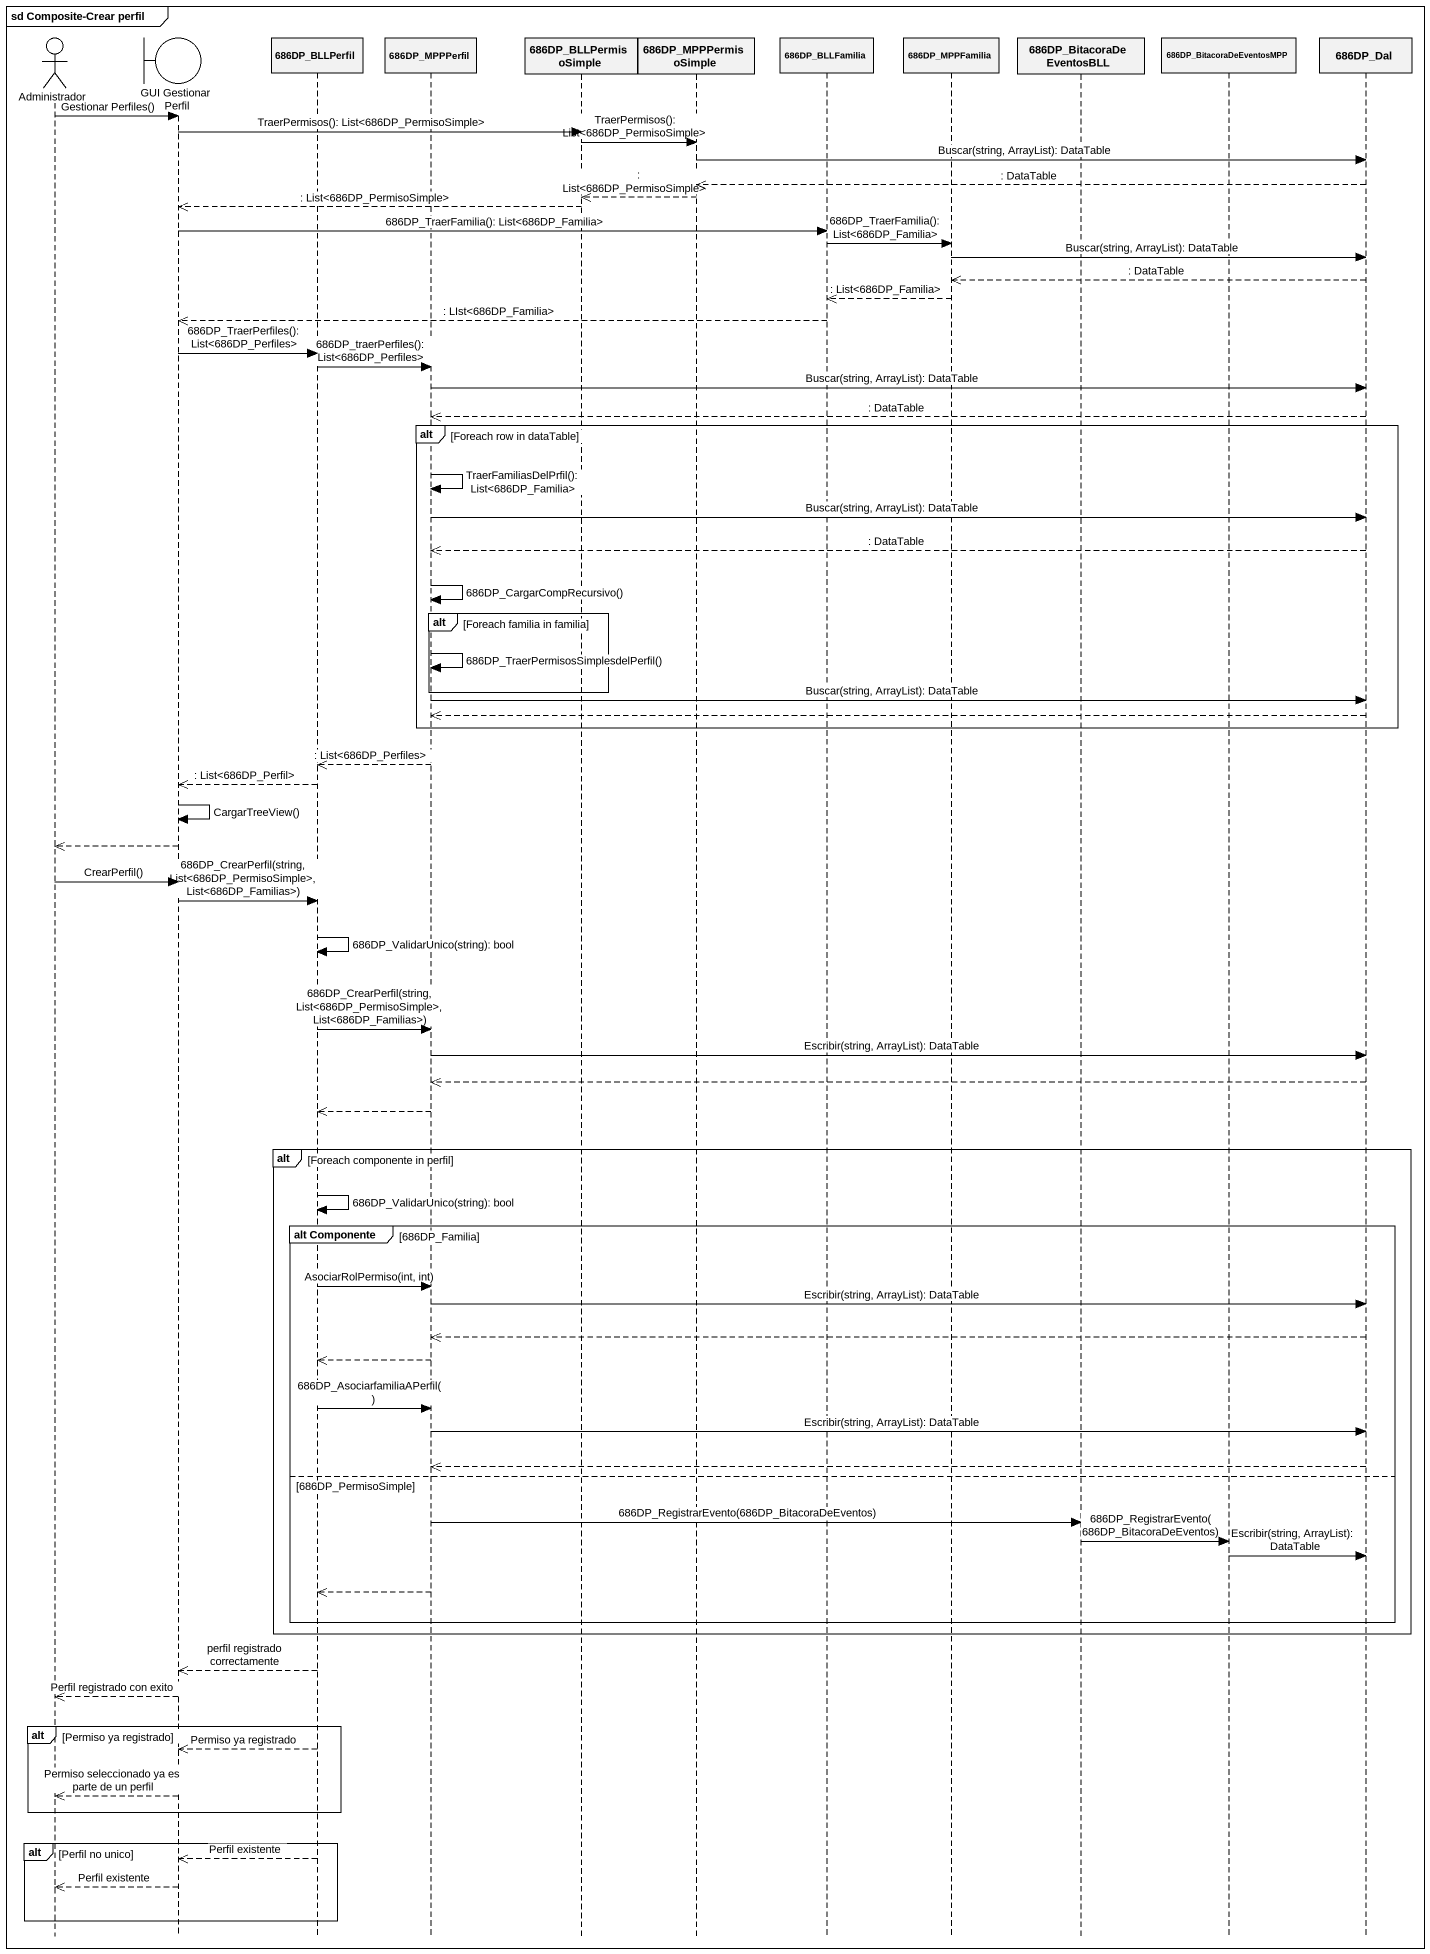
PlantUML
@startuml
mainframe sd Composite-Crear perfil
hide footbox
actor Administrador
boundary "GUI Gestionar Perfil" as GUI_Gestionar_Perfil
participant "686DP_BLLPerfil" as c686DP_BLLPerfil
participant "686DP_MPPPerfil" as c686DP_MPPPerfil
participant "686DP_BLLPermisoSimple" as c686DP_BLLPermisoSimple
participant "686DP_MPPPermisoSimple" as c686DP_MPPPermisoSimple
participant "686DP_BLLFamilia" as c686DP_BLLFamilia
participant "686DP_MPPFamilia" as c686DP_MPPFamilia
participant "686DP_BitacoraDeEventosBLL" as c686DP_BitacoraDeEventosBLL
participant "686DP_BitacoraDeEventosMPP" as c686DP_BitacoraDeEventosMPP
participant "686DP_Dal" as c686DP_Dal

Administrador -> GUI_Gestionar_Perfil : Gestionar Perfiles()
GUI_Gestionar_Perfil -> c686DP_BLLPermisoSimple : TraerPermisos(): List<686DP_PermisoSimple>
c686DP_BLLPermisoSimple -> c686DP_MPPPermisoSimple : TraerPermisos(): List<686DP_PermisoSimple>
c686DP_MPPPermisoSimple -> c686DP_Dal : Buscar(string, ArrayList): DataTable
c686DP_Dal -->> c686DP_MPPPermisoSimple : : DataTable
c686DP_MPPPermisoSimple -->> c686DP_BLLPermisoSimple : : List<686DP_PermisoSimple>
c686DP_BLLPermisoSimple -->> GUI_Gestionar_Perfil : : List<686DP_PermisoSimple>
GUI_Gestionar_Perfil -> c686DP_BLLFamilia : 686DP_TraerFamilia(): List<686DP_Familia>
c686DP_BLLFamilia -> c686DP_MPPFamilia : 686DP_TraerFamilia(): List<686DP_Familia>
c686DP_MPPFamilia -> c686DP_Dal : Buscar(string, ArrayList): DataTable
c686DP_Dal -->> c686DP_MPPFamilia : : DataTable
c686DP_MPPFamilia -->> c686DP_BLLFamilia : : List<686DP_Familia>
c686DP_BLLFamilia -->> GUI_Gestionar_Perfil : : LIst<686DP_Familia>
GUI_Gestionar_Perfil -> c686DP_BLLPerfil : 686DP_TraerPerfiles(): List<686DP_Perfiles>
c686DP_BLLPerfil -> c686DP_MPPPerfil : 686DP_traerPerfiles(): List<686DP_Perfiles>
c686DP_MPPPerfil -> c686DP_Dal : Buscar(string, ArrayList): DataTable
c686DP_Dal -->> c686DP_MPPPerfil : : DataTable
alt Foreach row in dataTable
  c686DP_MPPPerfil -> c686DP_MPPPerfil : TraerFamiliasDelPrfil(): List<686DP_Familia>
  c686DP_MPPPerfil -> c686DP_Dal : Buscar(string, ArrayList): DataTable
  c686DP_Dal -->> c686DP_MPPPerfil : : DataTable
  c686DP_MPPPerfil -> c686DP_MPPPerfil : 686DP_CargarCompRecursivo()
  alt Foreach familia in familia
    c686DP_MPPPerfil -> c686DP_MPPPerfil : 686DP_TraerPermisosSimplesdelPerfil()
  end
  c686DP_MPPPerfil -> c686DP_Dal : Buscar(string, ArrayList): DataTable
  c686DP_Dal -->> c686DP_MPPPerfil
end
c686DP_MPPPerfil -->> c686DP_BLLPerfil : : List<686DP_Perfiles>
c686DP_BLLPerfil -->> GUI_Gestionar_Perfil : : List<686DP_Perfil>
GUI_Gestionar_Perfil -> GUI_Gestionar_Perfil : CargarTreeView()
GUI_Gestionar_Perfil -->> Administrador
Administrador -> GUI_Gestionar_Perfil : CrearPerfil()
GUI_Gestionar_Perfil -> c686DP_BLLPerfil : 686DP_CrearPerfil(string, List<686DP_PermisoSimple>, List<686DP_Familias>)
c686DP_BLLPerfil -> c686DP_BLLPerfil : 686DP_ValidarUnico(string): bool
c686DP_BLLPerfil -> c686DP_MPPPerfil : 686DP_CrearPerfil(string, List<686DP_PermisoSimple>, List<686DP_Familias>)
c686DP_MPPPerfil -> c686DP_Dal : Escribir(string, ArrayList): DataTable
c686DP_Dal -->> c686DP_MPPPerfil
c686DP_MPPPerfil -->> c686DP_BLLPerfil
alt Foreach componente in perfil
  c686DP_BLLPerfil -> c686DP_BLLPerfil : 686DP_ValidarUnico(string): bool
  group alt Componente [686DP_Familia]
    c686DP_BLLPerfil -> c686DP_MPPPerfil : AsociarRolPermiso(int, int)
    c686DP_MPPPerfil -> c686DP_Dal : Escribir(string, ArrayList): DataTable
    c686DP_Dal -->> c686DP_MPPPerfil
    c686DP_MPPPerfil -->> c686DP_BLLPerfil
    c686DP_BLLPerfil -> c686DP_MPPPerfil : 686DP_AsociarfamiliaAPerfil()
    c686DP_MPPPerfil -> c686DP_Dal : Escribir(string, ArrayList): DataTable
    c686DP_Dal -->> c686DP_MPPPerfil
  else 686DP_PermisoSimple
    c686DP_MPPPerfil -> c686DP_BitacoraDeEventosBLL : 686DP_RegistrarEvento(686DP_BitacoraDeEventos)
    c686DP_BitacoraDeEventosBLL -> c686DP_BitacoraDeEventosMPP : 686DP_RegistrarEvento(686DP_BitacoraDeEventos)
    c686DP_BitacoraDeEventosMPP -> c686DP_Dal : Escribir(string, ArrayList): DataTable
    c686DP_MPPPerfil -->> c686DP_BLLPerfil
  end
end
c686DP_BLLPerfil -->> GUI_Gestionar_Perfil : perfil registrado correctamente
GUI_Gestionar_Perfil -->> Administrador : Perfil registrado con exito
alt Permiso ya registrado
  c686DP_BLLPerfil -->> GUI_Gestionar_Perfil : Permiso ya registrado
  GUI_Gestionar_Perfil -->> Administrador : Permiso seleccionado ya es parte de un perfil
end
alt Perfil no unico
  c686DP_BLLPerfil -->> GUI_Gestionar_Perfil : Perfil existente
  GUI_Gestionar_Perfil -->> Administrador : Perfil existente
end
@enduml
